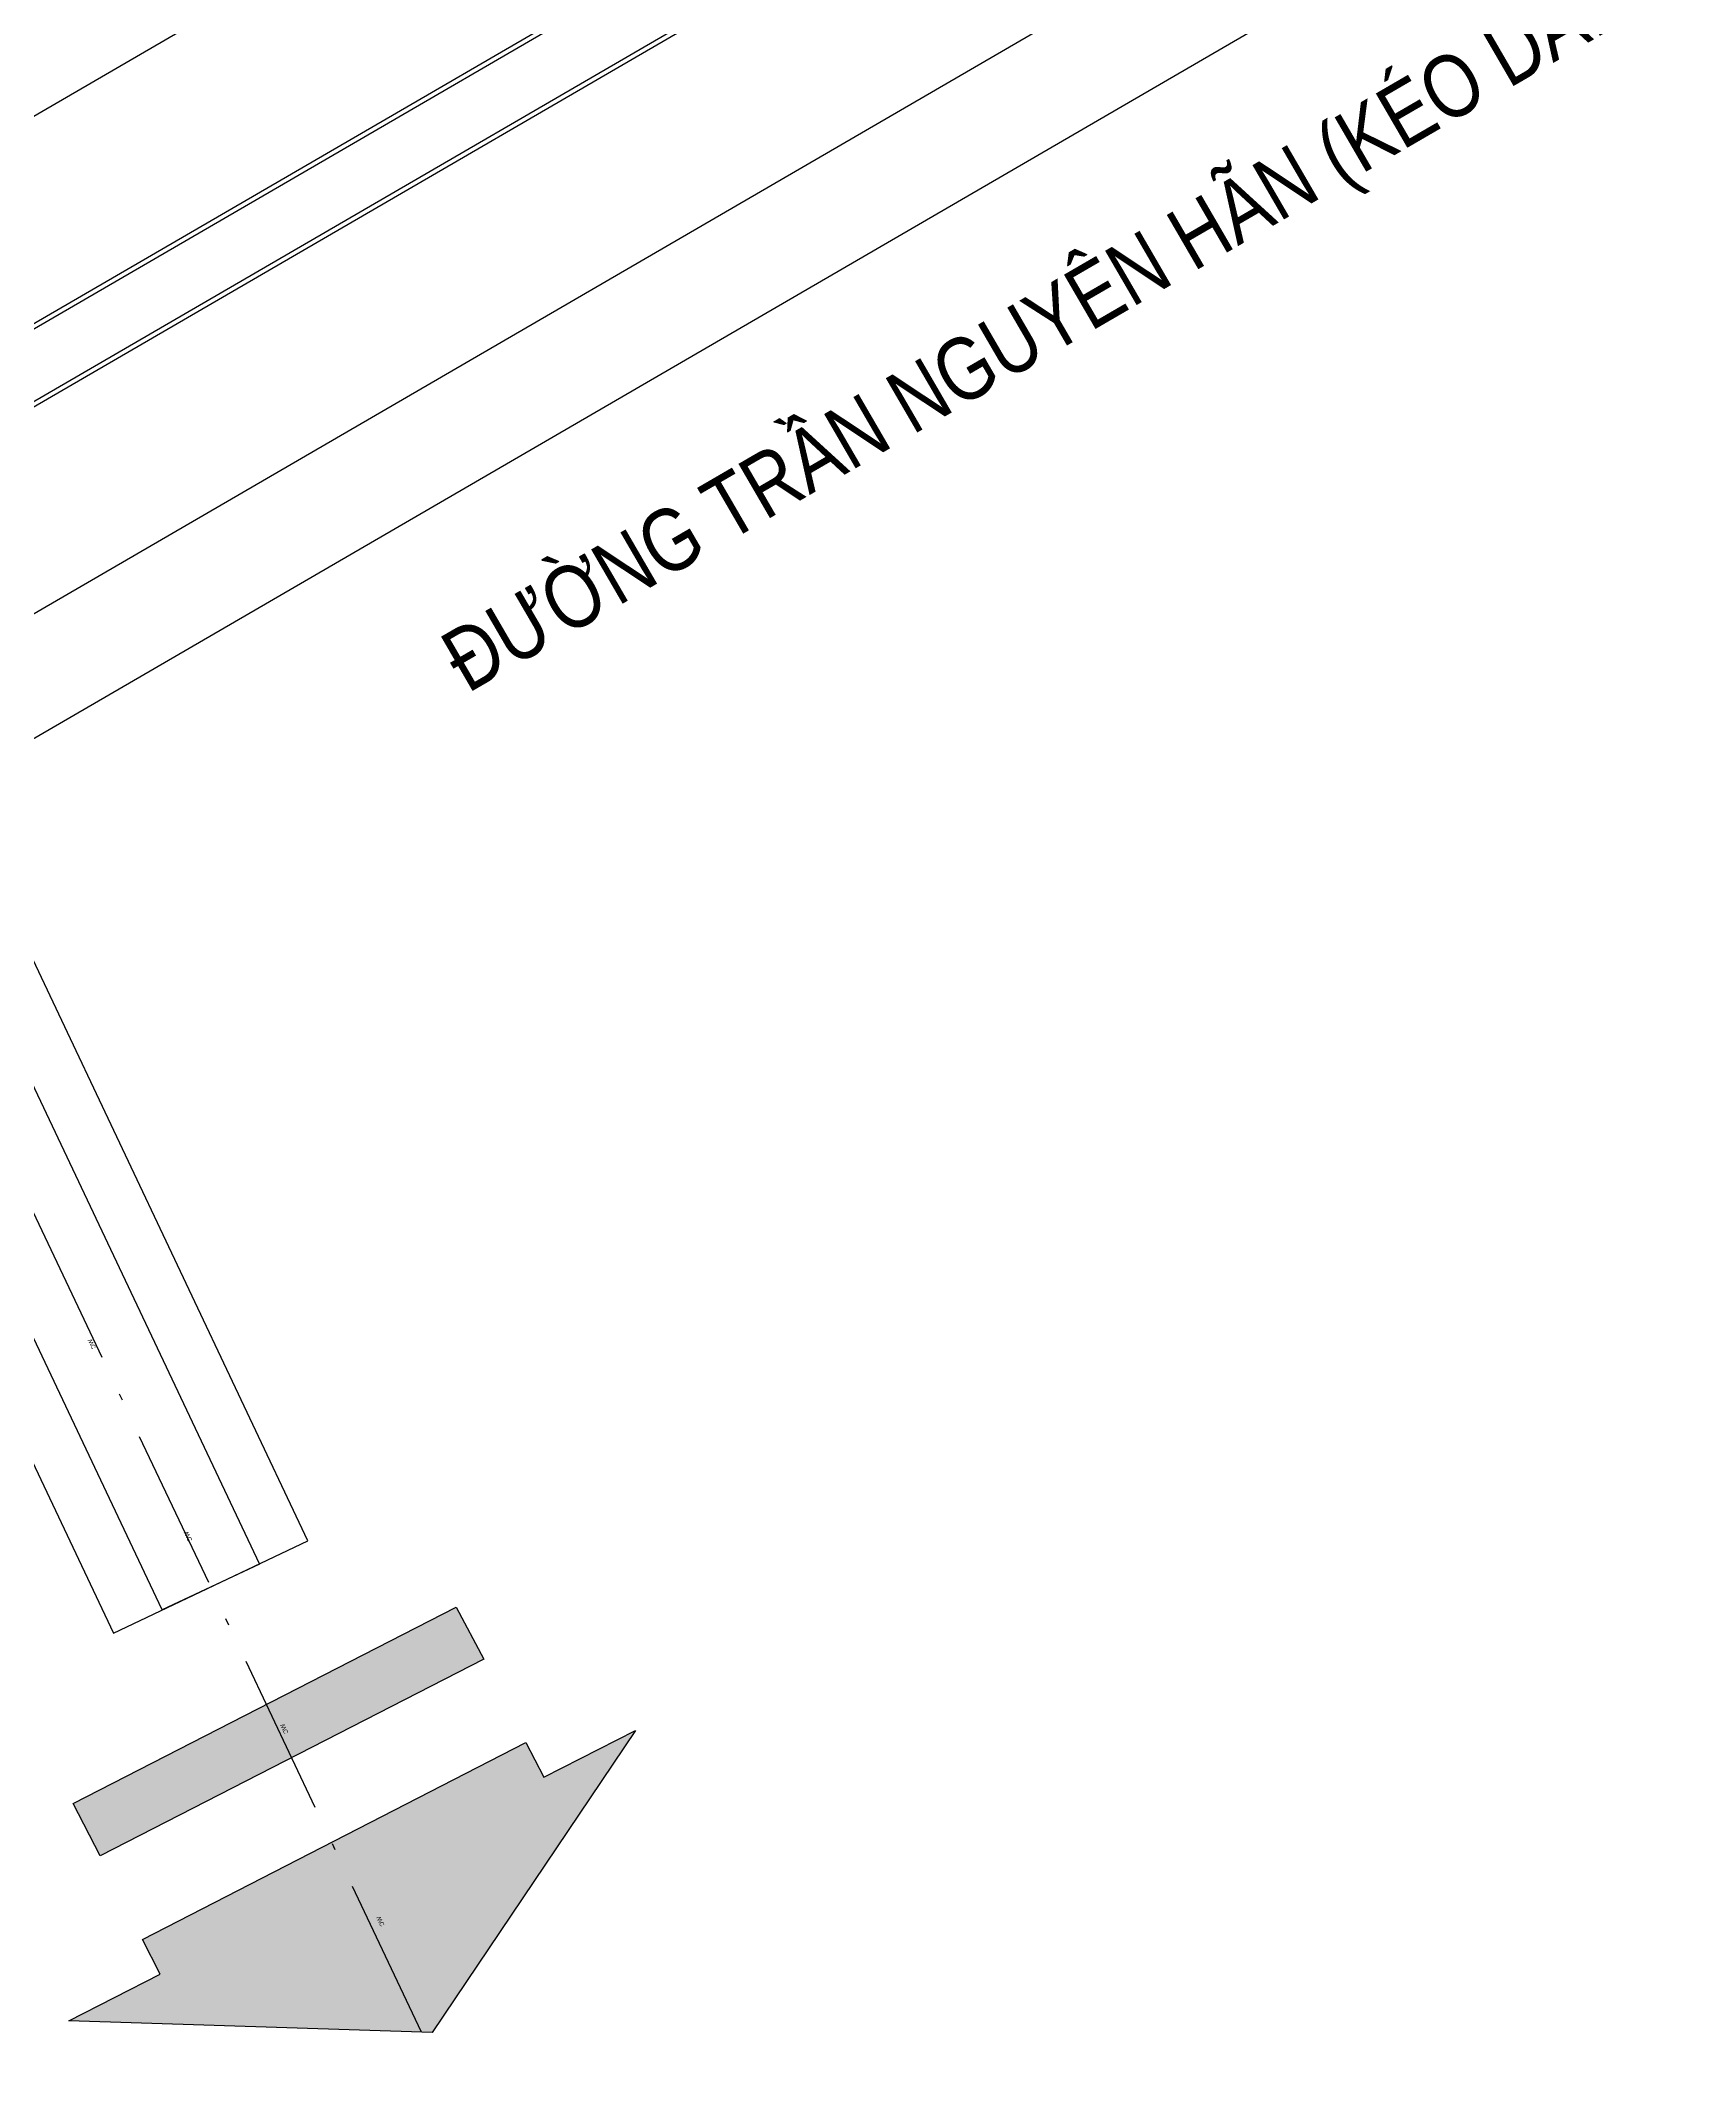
# Model space of a CAD drawing. Header units: millimetres. Extents: x 567980 to 569372, y 2065777 to 2066674.
# Drawn here: x 568879.4 to 568971.6, y 2066046.7 to 2066159.5 of the extents above; entities that cross this region are included whole.
import ezdxf
from ezdxf.enums import TextEntityAlignment as Align

# ---------------------------------------------------------------- set-up
doc = ezdxf.new("R2010")
doc.units = ezdxf.units.MM
doc.linetypes.add('ACAD_ISO10W100', pattern=[18.5, 12, -3, 0.5, -3])
doc.layers.add('A-TEXT', color=7, linetype='Continuous', lineweight=18)
doc.layers.add('boDnv', color=54, linetype='Continuous', lineweight=25)
for name, color, linetype in [('BoThamCo', 94, 'Continuous'), ('datOlienke', 42, 'Continuous'), ('ghi_chu', 7, 'Continuous'), ('hatchViaHe+LogDg', 129, 'Continuous'), ('LogDg', 7, 'Continuous'), ('LoLK', 6, 'Continuous'), ('TimDg', 222, 'Continuous'), ('ViaHeS', 32, 'Continuous')]:
    doc.layers.add(name, color=color, linetype=linetype)
doc.styles.add('A1-arial', font='arial.ttf')
doc.styles.add('avantH', font='', dxfattribs={"height": 10})
doc.styles.get('avantH').set_extended_font_data('.VnAvantH')

# ---------------------------------------------------------------- blocks, each defined once
blk = doc.blocks.new('NEN')
at = {"layer": 'hatchViaHe+LogDg'}
for points in [[(183.72, -310.49), (205.08, -299.54), (206.62, -302.43), (185.22, -313.4)], [(209.97, -309.02), (215.07, -306.41), (203.73, -323.26), (183.47, -322.61), (188.57, -320), (187.58, -318.06), (208.97, -307.08)]]:
    blk.add_hatch(color=158, dxfattribs=at).paths.add_polyline_path(points)
at = {"layer": 'BoThamCo'}
blk.add_lwpolyline([(274.13, -178.48, 1), (272.37, -175.46), (138.59, -253.19, -0.013452), (91.44, -278.91, 0.999991), (93.04, -282.02, 0.013452), (140.35, -256.21)], format="xyb", close=True, dxfattribs=at)
at = {"layer": 'LogDg'}
for points in [[(285.55, -183.7), (178.07, -246.15, 0.389772), (174.86, -256.49), (194.1, -297.13), (188.68, -299.69), (170.23, -260.73, 0.439085), (158.98, -257.24), (145.5, -265.07, -0.013452), (97.7, -291.15, 0.262926), (86.85, -307.56, -0.162068), (76.02, -333.84, 0.270323), (72.32, -353.65), (79.98, -375.07), (57.38, -383.16), (49.72, -361.74, 0.270325), (34.3, -348.77)], [(49.54, -260.07, -0.269945), (34.09, -247.15), (23, -216.48, -0.362457), (26.5, -206.84), (119.68, -152.63, -0.414384), (136.1, -156.97), (142.22, -167.51, 0.414214), (153.16, -170.41), (250.59, -113.8, -0.432664), (261.77, -117.14), (278.8, -151.19, -0.396001), (275.66, -161.69), (133.44, -244.32, -0.012999), (88.37, -268.96, -0.278117), (67.77, -267.56, 0.110848), (49.54, -260.07)]]:
    blk.add_lwpolyline(points, format="xyb", dxfattribs=at)
blk.add_lwpolyline([(274.25, -178.7, 1), (272.24, -175.24), (138.46, -252.97, -0.013452), (91.33, -278.68, 0.999992), (93.15, -282.25, 0.013452), (140.47, -256.43)], format="xyb", close=True, dxfattribs=at)
at = {"layer": 'LogDg', "ltscale": 0.75}
for points in [[(183.72, -310.49), (205.08, -299.54), (206.62, -302.43), (185.22, -313.4)], [(209.97, -309.02), (215.07, -306.41), (203.73, -323.26), (183.47, -322.61), (188.57, -320), (187.58, -318.06), (208.97, -307.08)]]:
    blk.add_lwpolyline(points, close=True, dxfattribs=at)
at = {"layer": 'TimDg', "linetype": 'ACAD_ISO10W100', "ltscale": 0.75}
blk.add_lwpolyline([(203.15, -323.24), (163.96, -240.47)], dxfattribs=at)
at = {"layer": 'ViaHeS', "elevation": 0}
blk.add_lwpolyline([(-145.6, -390.92), (-39.03, -355.15, 0.008545), (-6.24, -343.52, -0.249193), (12.38, -345.96, 0.09975), (30.77, -354.18, -0.256949), (45.21, -366.96), (51.73, -385.18), (85.63, -373.05), (79.11, -354.83, -0.256949), (82.17, -335.79, 0.136918), (92.61, -310.44, -0.249193), (103.31, -295.02, 0.012659), (148.51, -270.26), (162.16, -262.33), (168.62, -264.34), (185.97, -300.98), (196.81, -295.84), (179.03, -258.29), (181.22, -251.26), (287.38, -189.57)], format="xyb", dxfattribs=at)
at = {"layer": 'ghi_chu', "style": 'avantH', "width": 0.85}
blk.add_text('®\xadêng trÇn nguyªn h·n (kÐo dµi - qh 36m)', height=3.5, rotation=30.1574, dxfattribs=at).set_placement((205.71, -248.6, 0))
blk = doc.blocks.new('NEN B')
at = {"layer": 'datOlienke'}
for points in [[(6.57, 25), (7.51, 40.01), (2.82, 45), (-120.69, 45), (-120.69, 25)], [(0, 0), (5.31, 4.99), (6.25, 20), (-120.69, 20), (-120.69, 0)]]:
    blk.add_lwpolyline(points, close=True, dxfattribs=at)
at = {"layer": 'LoLK'}
for points in [[(-112.69, 45), (-120.69, 45), (-120.69, 25), (-112.69, 25)], [(-106.69, 45), (-112.69, 45), (-112.69, 25), (-106.69, 25)], [(-100.69, 45), (-106.69, 45), (-106.69, 25), (-100.69, 25)], [(-94.69, 45), (-100.69, 45), (-100.69, 25), (-94.69, 25)], [(-88.69, 45), (-94.69, 45), (-94.69, 25), (-88.69, 25)], [(-82.69, 45), (-88.69, 45), (-88.69, 25), (-82.69, 25)], [(-76.69, 45), (-82.69, 45), (-82.69, 25), (-76.69, 25)], [(-70.69, 45), (-76.69, 45), (-76.69, 25), (-70.69, 25)], [(-64.69, 45), (-70.69, 45), (-70.69, 25), (-64.69, 25)], [(-58.69, 45), (-64.69, 45), (-64.69, 25), (-58.69, 25)], [(-52.69, 45), (-58.69, 45), (-58.69, 25), (-52.69, 25)], [(-46.69, 45), (-52.69, 45), (-52.69, 25), (-46.69, 25)], [(-40.69, 45), (-46.69, 45), (-46.69, 25), (-40.69, 25)], [(-34.69, 45), (-40.69, 45), (-40.69, 25), (-34.69, 25)], [(-28.69, 45), (-34.69, 45), (-34.69, 25), (-28.69, 25)], [(-22.69, 45), (-28.69, 45), (-28.69, 25), (-22.69, 25)], [(-16.69, 45), (-22.69, 45), (-22.69, 25), (-16.69, 25)], [(-10.69, 45), (-16.69, 45), (-16.69, 25), (-10.69, 25)], [(-4.69, 45), (-10.69, 45), (-10.69, 25), (-4.69, 25)], [(7.51, 40.01), (2.82, 45), (-4.69, 45), (-4.69, 25), (6.57, 25)], [(-112.69, 20), (-120.69, 20), (-120.69, 0), (-112.69, 0)], [(-106.69, 20), (-112.69, 20), (-112.69, 0), (-106.69, 0)], [(-100.69, 20), (-106.69, 20), (-106.69, 0), (-100.69, 0)], [(-94.69, 20), (-100.69, 20), (-100.69, 0), (-94.69, 0)], [(-88.69, 20), (-94.69, 20), (-94.69, 0), (-88.69, 0)], [(-82.69, 20), (-88.69, 20), (-88.69, 0), (-82.69, 0)], [(-76.69, 20), (-82.69, 20), (-82.69, 0), (-76.69, 0)], [(-70.69, 20), (-76.69, 20), (-76.69, 0), (-70.69, 0)], [(-64.69, 20), (-70.69, 20), (-70.69, 0), (-64.69, 0)], [(-58.69, 20), (-64.69, 20), (-64.69, 0), (-58.69, 0)], [(-52.69, 20), (-58.69, 20), (-58.69, 0), (-52.69, 0)], [(-46.69, 20), (-52.69, 20), (-52.69, 0), (-46.69, 0)], [(-40.69, 20), (-46.69, 20), (-46.69, 0), (-40.69, 0)], [(-34.69, 20), (-40.69, 20), (-40.69, 0), (-34.69, 0)], [(-28.69, 20), (-34.69, 20), (-34.69, 0), (-28.69, 0)], [(-22.69, 20), (-28.69, 20), (-28.69, 0), (-22.69, 0)], [(-16.69, 20), (-22.69, 20), (-22.69, 0), (-16.69, 0)], [(-10.69, 20), (-16.69, 20), (-16.69, 0), (-10.69, 0)], [(-4.69, 20), (-10.69, 20), (-10.69, 0), (-4.69, 0)], [(6.25, 20), (-4.69, 20), (-4.69, 0), (0, 0), (5.31, 4.99)]]:
    blk.add_lwpolyline(points, close=True, dxfattribs=at)
blk = doc.blocks.new('MBT1 B')
at = {"layer": 'LoLK'}
blk.add_blockref('NEN B', (0, 0), dxfattribs=at)
blk = doc.blocks.new('MBT1 A18N')
at = {"layer": 'A-TEXT', "style": 'A1-arial'}
blk.add_text('WC', height=0.25, rotation=180, dxfattribs=at).set_placement((-293.45, -120.9), align=Align.MIDDLE_CENTER)
blk = doc.blocks.new('MBT1 NO1')
at = {"layer": 'LoLK', "xscale": -1}
for p in [(-73.64, 20), (-61.64, 20), (-49.64, 20), (-37.64, 20)]:
    blk.add_blockref('MBT1 A18N', p, dxfattribs=at)

msp = doc.modelspace()

# ---------------------------------------------------------------- block references
at = {"layer": 'boDnv'}
msp.add_blockref('NEN', (568697.48, 2066371.7), dxfattribs=at)

# ---------------------------------------------------------------- next in the draw order: block references
at = {"layer": 'LoLK', "rotation": 30.15743675345276}
msp.add_blockref('MBT1 B', (568968.73, 2066214.38), dxfattribs=at)

# ---------------------------------------------------------------- next in the draw order: block references
at = {"layer": 'LoLK', "rotation": 296.5718179020918}
msp.add_blockref('MBT1 NO1', (568874.15, 2066328.57), dxfattribs=at)

doc.saveas('drawing.dxf')
